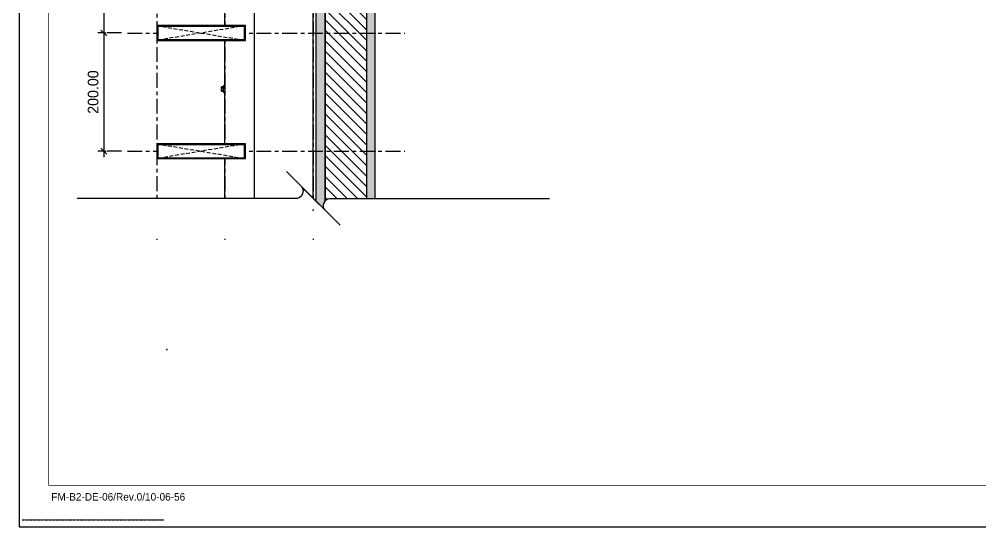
# Model space of a CAD drawing. Header units: millimetres. Extents: x -244126 to 368105, y -173968 to 259060.
# Drawn here: x 153708 to 155335, y 110844 to 111703 of the extents above; entities that cross this region are included whole.
import ezdxf
from ezdxf.enums import TextEntityAlignment as Align

# ---------------------------------------------------------------- set-up
doc = ezdxf.new("R2010")
doc.units = ezdxf.units.MM
doc.header["$MEASUREMENT"] = 0
for name, pattern in [('005_GG_TA_LINE', [13.75, 5, -1.25, 1.25, -1.25, 5]), ('ACAD_ISO04W100', [30, 24, -3, 0, -3]), ('CENTER', [2, 1.25, -0.25, 0.25, -0.25]), ('HIDDEN', [9.525, 6.35, -3.175]), ('TA_G_001.00_GG_TA_L_INE', [2.95, 1.1, -0.25, 0.25, -0.25, 1.1]), ('TA_GL_025.00000', [68.75, 25, -6.25, 6.25, -6.25, 25]), ('TA_HL_003.00000', [19.5, 10.65, -8.85])]:
    doc.linetypes.add(name, pattern=pattern)
for name, color, linetype in [('000 - GRID', 8, 'CENTER'), ('000 - H A T C H', 8, 'Continuous'), ('000 - H I D D E N', 7, 'Continuous'), ('000 - L I N E 0.1', 1, 'Continuous'), ('000 - SYMBOL CON', 1, 'Continuous'), ('000 - T E X T', 4, 'Continuous'), ('000 - TITLEBLOCK', 4, 'Continuous'), ('000 - WIPEOUT', 250, 'Continuous'), ('001 - ASCESSORIES', 1, 'Continuous'), ('002 - STRUCTURAL STEEL', 4, 'Continuous'), ('A04_TUBE SERIES', 7, 'Continuous')]:
    doc.layers.add(name, color=color, linetype=linetype)
doc.styles.add('century gothic111111', font='CordiaUPC.ttf')
doc.styles.add('Cetury Gothic', font='GOTHIC.TTF')
doc.styles.add('CORDIA', font='cordia.shx')
doc.styles.add('TA', font='Cordia New.ttf', dxfattribs={"height": 4.5})
doc.dimstyles.new('DIM E-E', dxfattribs={"dimscale": 2, "dimtxt": 0.18, "dimasz": 0.1, "dimexe": 0.1, "dimexo": 0.1, "dimgap": 0.09, "dimtad": 1, "dimtoh": 1, "dimzin": 0, "dimdsep": 46, "dimtxsty": 'CORDIA', "dimblk": 'OBLIQUE', "dimcen": 0.1, "dimdle": 0.1, "dimclrd": 40, "dimclre": 140, "dimclrt": 3, "dimadec": 0, "dimazin": 0, "dimtfac": 1, "dimtix": 1, "dimtmove": 2, "dimatfit": 3, "dimfxl": 1, "dimtolj": 1, "dimtzin": 0, "dimarcsym": 0})
pattern_1 = [(37.5, (700, 0), (-0.125987, 3.853648), [0, -3.04, 0, -3.4, 0, -3.25]), (7.5, (700, 0), (3.539553, 5.644292), [0, -1.64, 0, -2.74, 0, -1.05]), (327.5, (697.54, 0), (6.228284, 0.011318), [0, -1, 0, -3.6, 0, -4.7]), (317.5, (697.54, 0), (6.012253, 1.75535), [0, -0.5, 0, -2.36, 0, -2.7])]

# ---------------------------------------------------------------- blocks, each defined once
blk = doc.blocks.new('A$Cfd196da9')
at = {"color": 0, "linetype": 'ByBlock', "const_width": 0.1}
blk.add_lwpolyline([(-143.5, -98), (96.5, -98), (96.5, 99), (-143.5, 99)], close=True, dxfattribs=at)
blk = doc.blocks.new('*U3207')
at = {"linetype": '005_GG_TA_LINE'}
blk.add_point((250, 300), dxfattribs=at)
at = {"layer": '000 - L I N E 0.1', "color": 21, "linetype": 'Continuous'}
blk.add_lwpolyline([(0, 71.2), (0, 0), (71.2, 0)], dxfattribs=at)
at = {"layer": '000 - TITLEBLOCK', "color": 250}
blk.add_lwpolyline([(0, 0), (2970, 0), (2970, 2100), (0, 2100)], close=True, dxfattribs=at)
at = {"layer": 'Defpoints', "color": 250, "linetype": 'TA_G_001.00_GG_TA_L_INE'}
blk.add_line((5, 12), (245, 12), dxfattribs=at)
at = {"layer": '000 - T E X T', "color": 3, "xscale": 10, "yscale": 10, "zscale": 10}
blk.add_blockref('A$Cfd196da9', (1485, 1050), dxfattribs=at)
at = {"color": 4, "style": 'TA'}
blk.add_attdef('PAPER_SIZE', text='', height=12.5, dxfattribs=at).set_placement((2843, 49.9), align=Align.MIDDLE_RIGHT)
blk.add_attdef('SCALE_SIZE', text='', height=12.5, dxfattribs=at).set_placement((2867.6, 50.1), align=Align.MIDDLE_LEFT)
at = {"layer": '000 - H A T C H', "color": 4, "insert": (54.4, 57), "char_height": 12.714, "attachment_point": 1, "style": 'century gothic111111'}
blk.add_mtext('FM-B2-DE-06/Rev.0/10-06-56', dxfattribs=at)
at = {"layer": '000 - T E X T', "color": 250, "style": 'TA'}
for tag, height, p in [('SUPERLINK', 10, (86.3, 2078.8)), ('NAMEFILE', 10, (86.3, 2058.8)), ('SC', 200, (16.8, 1876.1))]:
    blk.add_attdef(tag, text='', height=height, dxfattribs=at).set_placement(p, align=Align.MIDDLE_LEFT)
at = {"layer": '000 - T E X T', "color": 4, "style": 'TA'}
for tag, height, p in [('PRELIM_NAME_JOB_1', 10, (2623.3, 1651)), ('PRELIM_NAME_JOB_2', 10, (2623.3, 1629.1)), ('PRELIM_NAME_PROJECT_1', 15, (2474, 1546.6)), ('PRELIM_NAME_PROJECT_2', 15, (2474, 1509.6)), ('PRELIM_NAME_PROJECT_3', 15, (2474, 1472.6)), ('PRELIM_NAME_TITLE_3', 12, (2477.5, 369.9)), ('DRAWING_NO1', 12, (2473.1, 164.6)), ('DRAWING_NO2', 12, (2473.1, 124.6)), ('PRELIM_NAME_TITLE_1', 1.2, (247.8, 43.7)), ('PRELIM_NAME_TITLE_2', 1.2, (247.8, 40.3))]:
    blk.add_attdef(tag, text='', height=height, dxfattribs=at).set_placement(p, align=Align.MIDDLE_LEFT)
at = {"layer": '000 - T E X T', "color": 4, "style": 'Cetury Gothic'}
for tag, p in [('SHEET_NO.', (2807.9, 170)), ('TOTAL_SHEET_NO.', (2804.8, 88.2))]:
    blk.add_attdef(tag, text='', height=18, dxfattribs=at).set_placement(p, align=Align.CENTER)
at = {"layer": '000 - T E X T', "color": 4, "style": 'TA'}
blk.add_attdef('NAME_REMARK', (276.4, 86.5), '', height=20, dxfattribs=at)
blk = doc.blocks.new('*U3179')
at = {"layer": '000 - H A T C H'}
h = blk.add_hatch(dxfattribs=at)
h.set_pattern_fill('AR-SAND', color=8, scale=2)
h.set_pattern_definition(pattern_1)
h.paths.add_polyline_path([(950, 50), (0, 50), (0, 35), (950, 35)])
h = blk.add_hatch(dxfattribs=at)
h.set_pattern_fill('ANSI31', color=8, scale=100)
h.set_pattern_definition([(45, (45531.47, -54237.901), (-8.8388348, 8.8388348), [])])
h.paths.add_polyline_path([(950, -35), (0, -35), (0, 35), (950, 35)])
h = blk.add_hatch(dxfattribs=at)
h.set_pattern_fill('AR-SAND', color=8, scale=2)
h.set_pattern_definition(pattern_1)
h.paths.add_polyline_path([(0, -35), (950, -35), (950, -50), (0, -50)])
at = {"color": 3}
for points in [[(950, 50), (0, 50), (0, 35), (950, 35)], [(0, -35), (950, -35), (950, -50), (0, -50)]]:
    blk.add_lwpolyline(points, close=True, dxfattribs=at)
at = {"color": 2}
blk.add_lwpolyline([(950, -35), (0, -35), (0, 35), (950, 35)], close=True, dxfattribs=at)
blk = doc.blocks.new('*U3184')
at = {"layer": '001 - ASCESSORIES', "color": 0, "linetype": 'ByBlock'}
for p, q in [((-500, 0), (-300, 0)), ((-500, -50), (-500, 0)), ((-300, 0), (-100, 0)), ((-100, 0), (100, 0)), ((100, 0), (300, 0)), ((300, 0), (500, 0)), ((500, -50), (500, 0)), ((-382.1, -50), (-382.1, -15)), ((-182.1, -50), (-182.1, -15)), ((17.9, -50), (17.9, -15)), ((217.9, -50), (217.9, -15)), ((417.9, -50), (417.9, -15)), ((-407.1, -50), (-500, -50)), ((-300, -50), (-382.1, -50)), ((-207.1, -50), (-300, -50)), ((-100, -50), (-182.1, -50)), ((-7.1, -50), (-100, -50)), ((100, -50), (17.9, -50)), ((192.9, -50), (100, -50)), ((300, -50), (217.9, -50)), ((392.9, -50), (300, -50)), ((500, -50), (417.9, -50))]:
    blk.add_line(p, q, dxfattribs=at)
for points in [[(-382.1, -15), (-407.1, -15), (-407.1, -50)], [(-182.1, -15), (-207.1, -15), (-207.1, -50)], [(17.9, -15), (-7.1, -15), (-7.1, -50)], [(217.9, -15), (192.9, -15), (192.9, -50)], [(417.9, -15), (392.9, -15), (392.9, -50)]]:
    blk.add_lwpolyline(points, dxfattribs=at)
blk = doc.blocks.new('*U3183')
at = {"color": 0}
blk.add_wipeout([(0, 100), (-1000, 100), (-1000, 0), (0, 0)], dxfattribs=at).dxf.layer = '000 - WIPEOUT'
at = {"layer": '002 - STRUCTURAL STEEL', "color": 0, "linetype": 'ByBlock'}
blk.add_lwpolyline([(0, 100), (-1000, 100), (-1000, 0), (0, 0)], close=True, dxfattribs=at)
blk = doc.blocks.new('*U3142')
at = {"color": 250}
blk.add_wipeout([(12.5, 0), (12.5, 150), (-12.5, 150), (-12.5, 0)], dxfattribs=at).dxf.layer = '000 - WIPEOUT'
at = {"layer": '000 - H I D D E N', "color": 8, "linetype": 'HIDDEN'}
for p, q in [((12.5, 0), (-12.5, 150)), ((12.5, 150), (-12.5, 0))]:
    blk.add_line(p, q, dxfattribs=at)
at = {"layer": '002 - STRUCTURAL STEEL', "color": 0}
blk.add_lwpolyline([(12.5, 0), (12.5, 150), (-12.5, 150), (-12.5, 0)], close=True, dxfattribs=at)
blk.add_lwpolyline([(11, 2.5), (11, 147.5, 0.414214), (10, 148.5), (-10, 148.5, 0.414214), (-11, 147.5), (-11, 2.5, 0.414214), (-10, 1.5), (10, 1.5, 0.414214)], format="xyb", close=True, dxfattribs=at)
at = {"layer": 'Defpoints', "color": 250}
blk.add_lwpolyline([(12.5, 0), (12.5, 150), (-12.5, 150), (-12.5, 0)], close=True, dxfattribs=at)
at = {"color": 250}
blk.add_wipeout([(12.5, 0), (12.5, 150), (-12.5, 150), (-12.5, 0)], dxfattribs=at).dxf.layer = '000 - WIPEOUT'
at = {"layer": '000 - H A T C H'}
h = blk.add_hatch(dxfattribs=at)
h.set_pattern_fill('ANSI32', color=256, scale=0.25)
h.set_pattern_definition([(45, (2e-14, 137.5), (-1.6838, 1.6838), []), (45, (1.1225, 137.5), (-1.6838, 1.6838), [])])
h.paths.add_polyline_path([(12.5, 0), (12.5, 150), (-12.5, 150), (-12.5, 0)])
edge = h.paths.add_edge_path(flags=16)
edge.add_line((11, 2.5), (11, 147.5))
edge.add_arc((10, 147.5), 1, 0, 90)
edge.add_line((10, 148.5), (-10, 148.5))
edge.add_arc((-10, 147.5), 1, 90, 180)
edge.add_line((-11, 147.5), (-11, 2.5))
edge.add_arc((-10, 2.5), 1, 180, 270)
edge.add_line((-10, 1.5), (10, 1.5))
edge.add_arc((10, 2.5), 1, 270, 360)
at = {"layer": '000 - H I D D E N', "color": 8, "linetype": 'HIDDEN'}
for p, q in [((12.5, 0), (-12.5, 150)), ((12.5, 150), (-12.5, 0))]:
    blk.add_line(p, q, dxfattribs=at)
at = {"layer": '002 - STRUCTURAL STEEL', "color": 0}
blk.add_lwpolyline([(12.5, 0), (12.5, 150), (-12.5, 150), (-12.5, 0)], close=True, dxfattribs=at)
blk.add_lwpolyline([(11, 2.5), (11, 147.5, 0.414214), (10, 148.5), (-10, 148.5, 0.414214), (-11, 147.5), (-11, 2.5, 0.414214), (-10, 1.5), (10, 1.5, 0.414214)], format="xyb", close=True, dxfattribs=at)
at = {"layer": 'Defpoints', "color": 250}
blk.add_lwpolyline([(12.5, 0), (12.5, 150), (-12.5, 150), (-12.5, 0)], close=True, dxfattribs=at)
blk = doc.blocks.new('*U3199')
at = {"color": 3}
blk.add_point((0, -1320), dxfattribs=at)
at = {"layer": '000 - GRID', "color": 0, "linetype": 'ByBlock'}
blk.add_line((0, 50), (0, -1370), dxfattribs=at)
at = {"layer": '000 - GRID', "color": 0}
blk.add_point((0, 0), dxfattribs=at)
at = {"style": 'TA', "flags": 1}
blk.add_attdef('LOCATION', (6, 6), '', height=4.5, dxfattribs=at)
blk = doc.blocks.new('*U3197')
at = {"color": 3}
blk.add_point((0, -370), dxfattribs=at)
at = {"layer": '000 - GRID', "color": 0, "linetype": 'ByBlock'}
blk.add_line((0, 50), (0, -420), dxfattribs=at)
at = {"layer": '000 - GRID', "color": 0}
blk.add_point((0, 0), dxfattribs=at)
at = {"style": 'TA', "flags": 1}
blk.add_attdef('LOCATION', (6, 6), '', height=4.5, dxfattribs=at)
blk = doc.blocks.new('_Oblique')
at = {"color": 0, "linetype": 'ByBlock', "lineweight": -2}
blk.add_line((-0.5, -0.5), (0.5, 0.5), dxfattribs=at)
blk = doc.blocks.new('*D3217')
at = {"color": 140, "linetype": 'ACAD_ISO04W100', "lineweight": -2, "transparency": 16777216}
for p, q in [((153881.5, 111879.8), (153841.5, 111879.8)), ((153881.5, 111679.8), (153841.5, 111679.8))]:
    blk.add_line(p, q, dxfattribs=at)
at = {"color": 40, "lineweight": -2, "transparency": 16777216}
blk.add_line((153851.5, 111889.8), (153851.5, 111669.8), dxfattribs=at)
at = {"layer": 'Defpoints', "color": 0, "transparency": 16777216}
for p in [(153891.5, 111879.8), (153851.5, 111679.8), (153891.5, 111679.8)]:
    blk.add_point(p, dxfattribs=at)
at = {"color": 40, "lineweight": -2, "transparency": 16777216, "xscale": 10, "yscale": 10, "zscale": 10}
for p, rotation in [((153851.5, 111879.8), 90), ((153851.5, 111679.8), 270)]:
    blk.add_blockref('_Oblique', p, dxfattribs=dict(at, rotation=rotation))
at = {"color": 3, "transparency": 16777216, "insert": (153833.5, 111779.8), "char_height": 18, "attachment_point": 5, "rotation": 90, "style": 'CORDIA'}
blk.add_mtext('\\A1;200.00', dxfattribs=at)
blk = doc.blocks.new('*D3218')
at = {"color": 40, "lineweight": -2, "transparency": 16777216}
blk.add_line((153851.5, 111689.8), (153851.5, 111469.8), dxfattribs=at)
at = {"color": 140, "linetype": 'ACAD_ISO04W100', "lineweight": -2, "transparency": 16777216}
for p, q in [((153881.5, 111679.8), (153841.5, 111679.8)), ((153881.5, 111479.8), (153841.5, 111479.8))]:
    blk.add_line(p, q, dxfattribs=at)
at = {"layer": 'Defpoints', "color": 0, "transparency": 16777216}
for p in [(153891.5, 111679.8), (153851.5, 111479.8), (153891.5, 111479.8)]:
    blk.add_point(p, dxfattribs=at)
at = {"color": 40, "lineweight": -2, "transparency": 16777216, "xscale": 10, "yscale": 10, "zscale": 10}
for p, rotation in [((153851.5, 111679.8), 90), ((153851.5, 111479.8), 270)]:
    blk.add_blockref('_Oblique', p, dxfattribs=dict(at, rotation=rotation))
at = {"color": 3, "transparency": 16777216, "insert": (153833.5, 111579.8), "char_height": 18, "attachment_point": 5, "rotation": 90, "style": 'CORDIA'}
blk.add_mtext('\\A1;200.00', dxfattribs=at)
blk = doc.blocks.new('*U3221')
at = {"color": 3}
blk.add_wipeout([(1.375, 1.006), (1.184, 0.931), (1.025, 0.8), (0.917, 0.625), (0.871, 0.424), (0.89, 0.219), (0.974, 0.031), (-0.969, 1.974), (-0.885, 1.787), (-0.866, 1.583), (-0.913, 1.384), (-1.021, 1.21), (-1.179, 1.079), (-1.37, 1.006), (-19.997, 1.009), (-19.997, -2.391), (20, -2.394), (20, 1.006)], dxfattribs=at).dxf.layer = '000 - WIPEOUT'
at = {"color": 250}
blk.add_lwpolyline([(20, 1.006), (20, 1.006)], dxfattribs=at)
at = {"color": 3}
blk.add_point((0.003, 0.003), dxfattribs=at)
at = {"layer": '000 - SYMBOL CON', "color": 0, "extrusion": (0, 0, -1)}
blk.add_line((2.269, -1.263), (-2.269, 3.275), dxfattribs=at)
at = {"layer": '000 - SYMBOL CON', "color": 0}
for p, q in [((-1.37, 1.006), (-19.997, 1.009)), ((1.375, 1.006), (20, 1.006))]:
    blk.add_line(p, q, dxfattribs=at)
at = {"layer": '000 - SYMBOL CON', "color": 0, "extrusion": (0, 0, -1)}
for centre, radius, start, end in [((1.499, 1.626), 0.634, 146.72715, 258.27285), ((-1.507, 0.382), 0.638, 326.67996, 78.07944)]:
    blk.add_arc(centre, radius, start, end, dxfattribs=at)
blk = doc.blocks.new('000 - DYNAMIC_VIEW_ASSCESSORIES_HEX_HEAD_SELF_DRILLING_SCREW_No.12_SIDE_HEAD')
blk.add_wipeout([(-1, -7), (-2, -4), (-6, -4), (-6, 4), (-2, 4), (-1, 7), (0, 7), (0, -7)]).dxf.layer = '000 - WIPEOUT'
at = {"layer": '001 - ASCESSORIES', "color": 0}
for p, q in [((-6, 3), (-6, -3)), ((-5.5, 4), (-2, 4)), ((-5.5, 2), (-2, 2)), ((-5.5, -2), (-2, -2)), ((-5.5, -4), (-2, -4))]:
    blk.add_line(p, q, dxfattribs=at)
blk.add_lwpolyline([(-1, 7), (0, 7), (0, -7), (-1, -7), (-2, -4), (-2, 4)], close=True, dxfattribs=at)
for centre, radius, start, end in [((-4.7, 3), 1.25, 126.8699, 233.1301), ((-1.7, 0), 4.25, 151.9275, 208.0725), ((-4.7, -3), 1.25, 126.8699, 233.1301)]:
    blk.add_arc(centre, radius, start, end, dxfattribs=at)
at = {"layer": 'Defpoints', "color": 250, "linetype": 'HIDDEN'}
blk.add_line((0, -9.7), (0, 9.7), dxfattribs=at)
blk = doc.blocks.new('*U3225')
at = {"layer": '001 - ASCESSORIES'}
blk.add_blockref('000 - DYNAMIC_VIEW_ASSCESSORIES_HEX_HEAD_SELF_DRILLING_SCREW_No.12_SIDE_HEAD', (0, 0), dxfattribs=at)

msp = doc.modelspace()

# ---------------------------------------------------------------- hatches: boundary and pattern name
at = {"layer": '000 - H A T C H', "transparency": 33554687}
h = msp.add_hatch(dxfattribs=at)
h.set_pattern_fill('DASH', color=8, scale=50, angle=45)
h.set_pattern_definition([(45, (-1434.234, -1919.6786), (0, 8.83883476), [6.25, -6.25])])
h.paths.add_polyline_path([(154106.45572, 111379.7517), (154206.45572, 111379.7517), (154206.45572, 112379.7517), (154106.45572, 112379.7517)])

# ---------------------------------------------------------------- block references
at = {"color": 2, "linetype": 'TA_HL_003.00000'}
msp.add_blockref('*U3207', (153708.263, 110844.20227), dxfattribs=at)
at = {"color": 2, "rotation": 270}
msp.add_blockref('*U3184', (154106.45572, 111885.18063), dxfattribs=at)
msp.add_blockref('*U3184', (154106.45572, 111885.18063), dxfattribs=at)
at = {"layer": '000 - GRID', "linetype": 'TA_GL_025.00000'}
for p in [(153941.45572, 112699.7517), (154056.45572, 112699.7517)]:
    msp.add_blockref('*U3199', p, dxfattribs=at)

# ---------------------------------------------------------------- dimensions: what is measured, and where the dimension line sits
at = {"color": 3}
for base, p1, p2, picture, middle in [((153851.45572, 111679.7517), (153891.45572, 111879.7517), (153891.45572, 111679.7517), '*D3217', (153833.45572, 111779.7517)), ((153851.45572, 111479.7517), (153891.45572, 111679.7517), (153891.45572, 111479.7517), '*D3218', (153833.45572, 111579.7517))]:
    dim = msp.add_linear_dim(base=base, p1=p1, p2=p2, angle=90, dimstyle='DIM E-E', override={"dimscale": 100}, dxfattribs=at)
    dim.commit()
    dim.dimension.update_dxf_attribs({"geometry": picture, "text_midpoint": middle})

# ---------------------------------------------------------------- next in the draw order: block references
at = {"color": 2, "rotation": 90}
msp.add_blockref('*U3183', (154206.45572, 112379.7517), dxfattribs=at)
at = {"layer": '001 - ASCESSORIES'}
msp.add_blockref('*U3225', (154056.45572, 111585.18063), dxfattribs=at)

# ---------------------------------------------------------------- next in the draw order: block references
at = {"color": 4, "rotation": 270}
msp.add_blockref('*U3179', (154261.45572, 112329.7517), dxfattribs=at)
at = {"layer": '000 - GRID', "linetype": 'TA_GL_025.00000'}
msp.add_blockref('*U3199', (154206.45572, 112699.7517), dxfattribs=at)
at = {"layer": '000 - GRID', "linetype": 'TA_GL_025.00000', "rotation": 90}
for p in [(153941.45572, 111679.7517), (153941.45572, 111479.7517)]:
    msp.add_blockref('*U3197', p, dxfattribs=at)

# ---------------------------------------------------------------- next in the draw order: block references
at = {"layer": '000 - SYMBOL CON', "color": 2, "xscale": 20, "yscale": 20, "zscale": 20}
msp.add_blockref('*U3221', (154206.3982, 111379.80922), dxfattribs=at)
at = {"layer": 'A04_TUBE SERIES', "color": 3, "rotation": 90}
for p in [(154091.45572, 111679.7517), (154091.45572, 111479.7517)]:
    msp.add_blockref('*U3142', p, dxfattribs=at)

doc.saveas('drawing.dxf')
